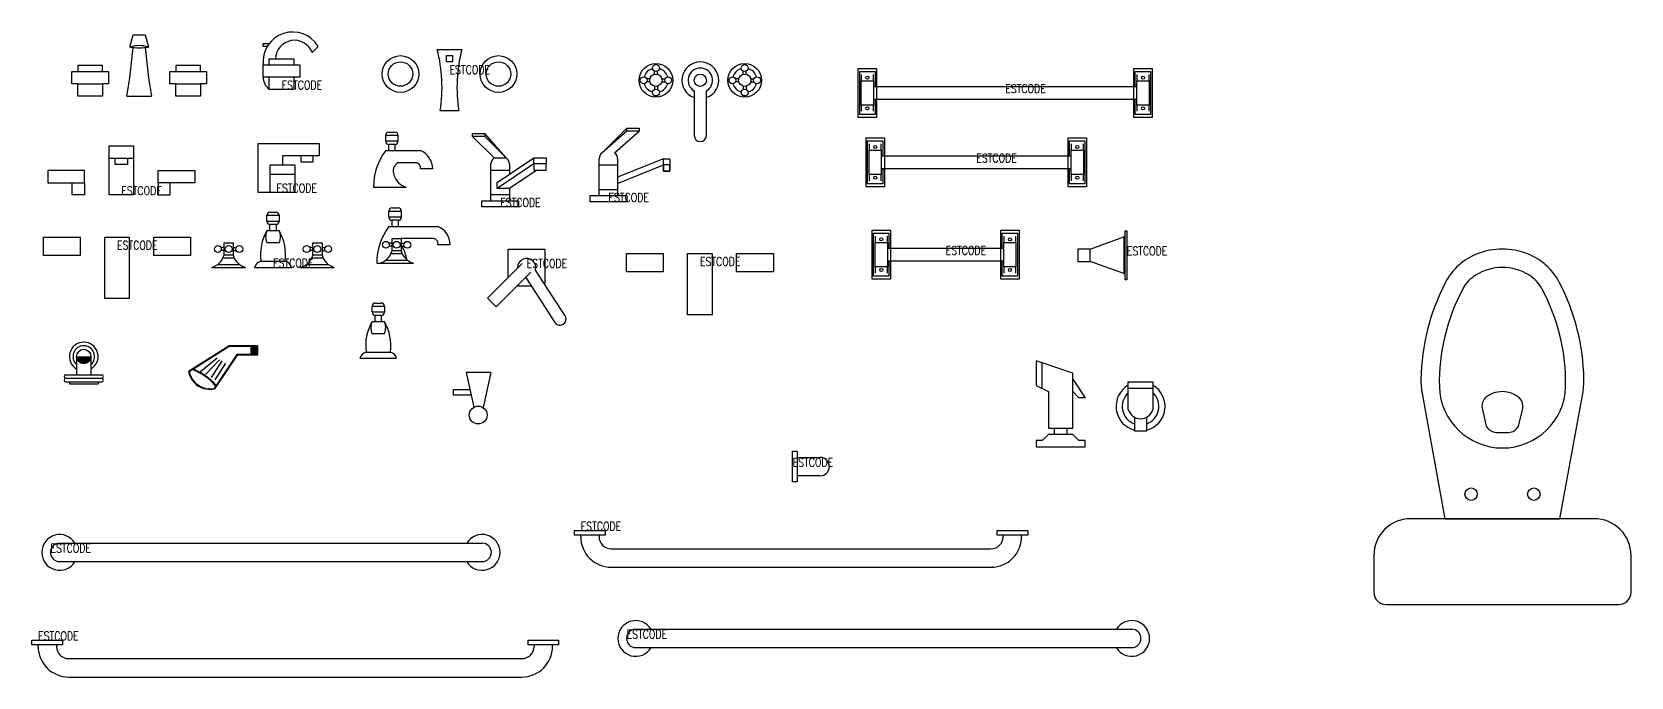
# Model space of a CAD drawing. Header units: metres. Extents: x 3586 to 7307, y 3108 to 6437.
# Drawn here: x 4054.8183 to 4055.1796, y 3259.6407 to 3259.7863 of the extents above; entities that cross this region are included whole.
import ezdxf

# ---------------------------------------------------------------- set-up
doc = ezdxf.new("R2010")
doc.units = ezdxf.units.M
doc.layers.add('FURNITURE', color=40, linetype='Continuous')
doc.styles.add('ATTR', font='romans.shx', dxfattribs={"width": 0.8, "height": 0.7})

msp = doc.modelspace()

# ---------------------------------------------------------------- hatches: boundary and pattern name
at = {"layer": 'FURNITURE'}
msp.add_hatch(color=256, dxfattribs=at).paths.add_polyline_path([(4054.831633418281, 3259.713027311394, 0.01141933966792803), (4054.831631727333, 3259.713101340507), (4054.828392448951, 3259.713101340507, 0.01141933966792803), (4054.828390758003, 3259.713027311394, 1)])

# ---------------------------------------------------------------- linework, layer by layer
for p, q in [((4054.840455792606, 3259.782878128696), (4054.841147560132, 3259.7856451988)), ((4054.841147560132, 3259.7856451988), (4054.843914630235, 3259.7856451988)), ((4054.843914630235, 3259.7856451988), (4054.844606397761, 3259.782878128696)), ((4054.870547540713, 3259.783725341402), (4054.871952935619, 3259.783725341402)), ((4054.870547540713, 3259.783033573876), (4054.870547540713, 3259.783725341402)), ((4054.871482256995, 3259.783033573876), (4054.870547540713, 3259.783033573876)), ((4054.871931075765, 3259.780266503773), (4054.877465215973, 3259.780266503773)), ((4054.871931075765, 3259.778882968721), (4054.871931075765, 3259.780266503773)), ((4054.877465215973, 3259.780266503773), (4054.877465215973, 3259.778882968721)), ((4054.88299935618, 3259.783033573876), (4054.881615821128, 3259.781650038824)), ((4054.909876552762, 3259.782345615375), (4054.91541069297, 3259.782345615375)), ((4054.827312209613, 3259.777343988489), (4054.835613419924, 3259.777343988489)), ((4054.827312209613, 3259.774576918385), (4054.827312209613, 3259.777343988489)), ((4054.828695744665, 3259.778727523541), (4054.828695744665, 3259.777343988489)), ((4054.834229884872, 3259.778727523541), (4054.828695744665, 3259.778727523541)), ((4054.834229884872, 3259.777343988489), (4054.834229884872, 3259.778727523541)), ((4054.835613419924, 3259.777343988489), (4054.835613419924, 3259.774576918385)), ((4054.849448770443, 3259.777343988489), (4054.857749980754, 3259.777343988489)), ((4054.849448770443, 3259.774576918385), (4054.849448770443, 3259.777343988489)), ((4054.850832305494, 3259.778727523541), (4054.850832305494, 3259.777343988489)), ((4054.856366445702, 3259.778727523541), (4054.850832305494, 3259.778727523541)), ((4054.856366445702, 3259.777343988489), (4054.856366445702, 3259.778727523541)), ((4054.857749980754, 3259.777343988489), (4054.857749980754, 3259.774576918385)), ((4054.958936885053, 3259.776714537299), (4054.958936885053, 3259.777464690004)), ((4054.959628652579, 3259.776723115217), (4054.959628652579, 3259.777464690004)), ((4054.978998143305, 3259.776714537299), (4054.978998143305, 3259.777464690004)), ((4054.979689910831, 3259.776723115217), (4054.979689910831, 3259.777464690004)), ((4055.005332764368, 3259.767693985604), (4055.005332764368, 3259.777378730967)), ((4055.005332764368, 3259.777378730967), (4055.008791601998, 3259.777378730967)), ((4055.005678648131, 3259.776686963442), (4055.005678648131, 3259.77530342839)), ((4055.008445718235, 3259.77530342839), (4055.008445718235, 3259.776686963442)), ((4055.008791601998, 3259.777378730967), (4055.008791601998, 3259.773919893338)), ((4055.067591841701, 3259.777378730967), (4055.071050679331, 3259.777378730967)), ((4055.067591841701, 3259.773919893338), (4055.067591841701, 3259.777378730967)), ((4055.067937725465, 3259.776686963442), (4055.067937725465, 3259.77530342839)), ((4055.070704795568, 3259.77530342839), (4055.070704795568, 3259.776686963442)), ((4055.071050679331, 3259.777378730967), (4055.071050679331, 3259.767693985604)), ((4054.828695744665, 3259.774576918385), (4054.827312209613, 3259.774576918385)), ((4054.835613419924, 3259.774576918385), (4054.834229884872, 3259.774576918385)), ((4054.850832305494, 3259.774576918385), (4054.849448770443, 3259.774576918385)), ((4054.857749980754, 3259.774576918385), (4054.856366445702, 3259.774576918385)), ((4054.871931075765, 3259.773348828513), (4054.871931075765, 3259.776115898617)), ((4054.877465215973, 3259.773348828513), (4054.871931075765, 3259.773348828513)), ((4054.877465215973, 3259.776115898617), (4054.877465215973, 3259.773348828513)), ((4054.957949041026, 3259.775735271189), (4054.957207466238, 3259.775735271189)), ((4054.957957618944, 3259.775043503664), (4054.957207466238, 3259.775043503664)), ((4054.958936885053, 3259.774055659636), (4054.958936885053, 3259.773314084849)), ((4054.959628652579, 3259.774064237554), (4054.959628652579, 3259.773314084849)), ((4054.960607918689, 3259.775735271189), (4054.961358071394, 3259.775735271189)), ((4054.960616496606, 3259.775043503664), (4054.961358071394, 3259.775043503664)), ((4054.96792986289, 3259.772998915564), (4054.96792986289, 3259.76293757196)), ((4054.970696932994, 3259.76293757196), (4054.970696932994, 3259.77300112922)), ((4054.978010299278, 3259.775735271189), (4054.97726872449, 3259.775735271189)), ((4054.978018877196, 3259.775043503664), (4054.97726872449, 3259.775043503664)), ((4054.978998143305, 3259.774055659636), (4054.978998143305, 3259.773314084849)), ((4054.979689910831, 3259.774064237554), (4054.979689910831, 3259.773314084849)), ((4054.980669176941, 3259.775735271189), (4054.981419329646, 3259.775735271189)), ((4054.980677754858, 3259.775043503664), (4054.981419329646, 3259.775043503664)), ((4055.067937725465, 3259.773919893338), (4055.008445718235, 3259.773919893338)), ((4054.83976402508, 3259.771809848281), (4054.845298165287, 3259.771809848281)), ((4055.005678648131, 3259.769769288182), (4055.005678648131, 3259.76838575313)), ((4055.008445718235, 3259.771152823234), (4055.067937725465, 3259.771152823234)), ((4055.008445718235, 3259.76838575313), (4055.008445718235, 3259.769769288182)), ((4055.008791601998, 3259.771152823234), (4055.008791601998, 3259.767693985604)), ((4055.067591841701, 3259.767693985604), (4055.067591841701, 3259.771152823234)), ((4055.067937725465, 3259.769769288182), (4055.067937725465, 3259.76838575313)), ((4055.070704795568, 3259.76838575313), (4055.070704795568, 3259.769769288182)), ((4054.914718925444, 3259.768510264856), (4054.910568320288, 3259.768510264856)), ((4055.008791601998, 3259.767693985604), (4055.005332764368, 3259.767693985604)), ((4055.071050679331, 3259.767693985604), (4055.067591841701, 3259.767693985604)), ((4054.898233885505, 3259.762997080915), (4054.901000955609, 3259.762997080915)), ((4054.917866433388, 3259.763413790859), (4054.920633503491, 3259.763413790859)), ((4054.917866433388, 3259.762722023333), (4054.917866433388, 3259.763413790859)), ((4054.920633503491, 3259.762722023333), (4054.917866433388, 3259.762722023333)), ((4054.917866433388, 3259.762722023333), (4054.922708806069, 3259.757879650651)), ((4054.920633503491, 3259.763413790859), (4054.920633503491, 3259.762722023333)), ((4054.925475876173, 3259.757879650651), (4054.920633503491, 3259.763413790859)), ((4054.920633503491, 3259.762722023333), (4054.925475876173, 3259.757879650651)), ((4054.947171153162, 3259.759033861238), (4054.952705293369, 3259.764568001445)), ((4054.952705293369, 3259.763876233919), (4054.947171153162, 3259.759033861238)), ((4054.949938223266, 3259.759033861238), (4054.955472363473, 3259.763876233919)), ((4054.869391696266, 3259.750072213637), (4054.869391696266, 3259.761140494052)), ((4054.869391696266, 3259.761140494052), (4054.883227046785, 3259.761140494052)), ((4054.883227046785, 3259.761140494052), (4054.883227046785, 3259.758373423948)), ((4054.901000955609, 3259.761613545863), (4054.898233885505, 3259.761613545863)), ((4054.898233885505, 3259.759538243285), (4054.906092752438, 3259.759538243285)), ((4054.898925653031, 3259.759538243285), (4054.898925653031, 3259.760921778337)), ((4054.900309188083, 3259.760921778337), (4054.900309188083, 3259.759538243285)), ((4055.007093369163, 3259.752020515481), (4055.007093369163, 3259.761705260845)), ((4055.007093369163, 3259.761705260845), (4055.010552206792, 3259.761705260845)), ((4055.007439252926, 3259.761013493319), (4055.007439252926, 3259.759629958267)), ((4055.010206323029, 3259.759629958267), (4055.010206323029, 3259.761013493319)), ((4055.010552206792, 3259.761705260845), (4055.010552206792, 3259.758246423215)), ((4055.052750025874, 3259.761705260845), (4055.056208863504, 3259.761705260845)), ((4055.052750025874, 3259.758246423215), (4055.052750025874, 3259.761705260845)), ((4055.053095909637, 3259.761013493319), (4055.053095909637, 3259.759629958267)), ((4055.055862979741, 3259.759629958267), (4055.055862979741, 3259.761013493319)), ((4055.056208863504, 3259.761705260845), (4055.056208863504, 3259.752020515481)), ((4054.830184827269, 3259.755029206824), (4054.821883616958, 3259.755029206824)), ((4054.821883616958, 3259.755029206824), (4054.821883616958, 3259.75226213672)), ((4054.830184827269, 3259.75226213672), (4054.830184827269, 3259.755029206824)), ((4054.835718967477, 3259.757796276927), (4054.841253107684, 3259.757796276927)), ((4054.837102502529, 3259.756412741875), (4054.837102502529, 3259.757796276927)), ((4054.839869572632, 3259.756412741875), (4054.837102502529, 3259.756412741875)), ((4054.839869572632, 3259.757796276927), (4054.839869572632, 3259.756412741875)), ((4054.846787247891, 3259.75226213672), (4054.846787247891, 3259.755029206824)), ((4054.846787247891, 3259.755029206824), (4054.855088458203, 3259.755029206824)), ((4054.855088458203, 3259.755029206824), (4054.855088458203, 3259.75226213672)), ((4054.874925836474, 3259.758373423948), (4054.874925836474, 3259.75629812137)), ((4054.883227046785, 3259.758373423948), (4054.874925836474, 3259.758373423948)), ((4054.879076441629, 3259.758373423948), (4054.879076441629, 3259.756989888896)), ((4054.879076441629, 3259.756989888896), (4054.881843511733, 3259.756989888896)), ((4054.881843511733, 3259.756989888896), (4054.881843511733, 3259.758373423948)), ((4054.905227110126, 3259.756771173182), (4054.901000955609, 3259.756771173182)), ((4054.908860332827, 3259.75538763813), (4054.906093262723, 3259.75538763813)), ((4054.922017038543, 3259.748194905288), (4054.922017038543, 3259.756496115599)), ((4054.922017038543, 3259.755112580547), (4054.926167643699, 3259.755112580547)), ((4054.922708806069, 3259.757879650651), (4054.925475876173, 3259.757879650651)), ((4054.923400573595, 3259.752345510444), (4054.931701783906, 3259.757879650651)), ((4054.931701783906, 3259.756496115599), (4054.923400573595, 3259.750961975392)), ((4054.926167643699, 3259.756496115599), (4054.926167643699, 3259.754173990368)), ((4054.932386080343, 3259.755107323114), (4054.926167643699, 3259.750961975392)), ((4054.931701783906, 3259.756496115599), (4054.931701783906, 3259.757879650651)), ((4054.931701783906, 3259.757879650651), (4054.93446885401, 3259.757879650651)), ((4054.931701783906, 3259.756496115599), (4054.931701783906, 3259.755112580547)), ((4054.93446885401, 3259.756496115599), (4054.931701783906, 3259.756496115599)), ((4054.931701783906, 3259.755112580547), (4054.93446885401, 3259.755112580547)), ((4054.93446885401, 3259.757879650651), (4054.93446885401, 3259.756496115599)), ((4054.93446885401, 3259.755112580547), (4054.93446885401, 3259.756496115599)), ((4054.946479385636, 3259.749349115875), (4054.946479385636, 3259.757650326186)), ((4054.946479385636, 3259.756266791134), (4054.950629990792, 3259.756266791134)), ((4054.950631927741, 3259.757727804149), (4054.950629990792, 3259.749349115875)), ((4054.96100650368, 3259.757650326186), (4054.950629990792, 3259.75349972103)), ((4054.950629990792, 3259.752116185979), (4054.96100650368, 3259.756266791134)), ((4055.053095909637, 3259.758246423215), (4055.010206323029, 3259.758246423215)), ((4055.010206323029, 3259.755479353111), (4055.053095909637, 3259.755479353111)), ((4055.010552206792, 3259.755479353111), (4055.010552206792, 3259.752020515481)), ((4055.052750025874, 3259.752020515481), (4055.052750025874, 3259.755479353111)), ((4054.821883616958, 3259.75226213672), (4054.827417757166, 3259.75226213672)), ((4054.855088458203, 3259.75226213672), (4054.849554317995, 3259.75226213672)), ((4054.87215876637, 3259.754222818793), (4054.877692906578, 3259.754222818793)), ((4054.895466815401, 3259.751237032974), (4054.896158582927, 3259.751237032974)), ((4054.896158582927, 3259.751237032974), (4054.902870332096, 3259.751237032974)), ((4054.923400573595, 3259.750961975392), (4054.923400573595, 3259.752345510444)), ((4055.010552206792, 3259.752020515481), (4055.007093369163, 3259.752020515481)), ((4055.007439252926, 3259.754095818059), (4055.007439252926, 3259.752712283007)), ((4055.010206323029, 3259.752712283007), (4055.010206323029, 3259.754095818059)), ((4055.056208863504, 3259.752020515481), (4055.052750025874, 3259.752020515481)), ((4055.053095909637, 3259.754095818059), (4055.053095909637, 3259.752712283007)), ((4055.055862979741, 3259.752712283007), (4055.055862979741, 3259.754095818059)), ((4054.87215876637, 3259.750072213637), (4054.869391696266, 3259.750072213637)), ((4054.922017038543, 3259.74957844034), (4054.926167643699, 3259.74957844034)), ((4054.926167643699, 3259.750961975392), (4054.923400573595, 3259.750961975392)), ((4054.926167643699, 3259.750948416748), (4054.926167643699, 3259.748194905288)), ((4054.946479385636, 3259.750732650927), (4054.950629990792, 3259.750732650927)), ((4054.871388381401, 3259.744903840888), (4054.874155451505, 3259.744903840888)), ((4054.898967811791, 3259.745865672113), (4054.901734881895, 3259.745865672113)), ((4054.901734881895, 3259.744482137061), (4054.898967811791, 3259.744482137061)), ((4054.874155451505, 3259.743520305836), (4054.871388381401, 3259.743520305836)), ((4054.871388381401, 3259.741445003258), (4054.874155451505, 3259.741445003258)), ((4054.872080148927, 3259.741445003258), (4054.872080148927, 3259.74282853831)), ((4054.873463683979, 3259.74282853831), (4054.873463683979, 3259.741445003258)), ((4054.898967811791, 3259.742406834483), (4054.910036092206, 3259.742406834483)), ((4054.899659579317, 3259.742406834483), (4054.899659579317, 3259.743790369535)), ((4054.901043114369, 3259.743790369535), (4054.901043114369, 3259.742406834483)), ((4055.008464765904, 3259.731176348068), (4055.008464765904, 3259.740861093431)), ((4055.008464765904, 3259.740861093431), (4055.011923603533, 3259.740861093431)), ((4055.011923603533, 3259.740861093431), (4055.011923603533, 3259.737402255801)), ((4055.037519001993, 3259.740861093431), (4055.040977839622, 3259.740861093431)), ((4055.037519001993, 3259.737402255801), (4055.037519001993, 3259.740861093431)), ((4055.040977839622, 3259.740861093431), (4055.040977839622, 3259.731176348068)), ((4055.065313738781, 3259.741424449081), (4055.065659622544, 3259.741424449081)), ((4055.065313738781, 3259.740040914029), (4055.065313738781, 3259.741424449081)), ((4055.065659622544, 3259.741424449081), (4055.065659622544, 3259.730356168665)), ((4054.861703636038, 3259.737640281866), (4054.861011868512, 3259.737640281866)), ((4054.861703636038, 3259.73694851434), (4054.861011868512, 3259.73694851434)), ((4054.863778938616, 3259.737640281866), (4054.864470706142, 3259.737640281866)), ((4054.863778938616, 3259.73694851434), (4054.864470706142, 3259.73694851434)), ((4054.874155451505, 3259.738677933155), (4054.871388381401, 3259.738677933155)), ((4054.88176489429, 3259.737640281866), (4054.881073126764, 3259.737640281866)), ((4054.88176489429, 3259.73694851434), (4054.881073126764, 3259.73694851434)), ((4054.883840196867, 3259.737640281866), (4054.884531964393, 3259.737640281866)), ((4054.883840196867, 3259.73694851434), (4054.884531964393, 3259.73694851434)), ((4054.899659579317, 3259.738602113091), (4054.898967811791, 3259.738602113091)), ((4054.899659579317, 3259.737910345565), (4054.898967811791, 3259.737910345565)), ((4054.908652557154, 3259.73963976438), (4054.901734881895, 3259.73963976438)), ((4054.901734881895, 3259.738602113091), (4054.902426649421, 3259.738602113091)), ((4054.901734881895, 3259.737910345565), (4054.902426649421, 3259.737910345565)), ((4054.91280316231, 3259.738256229328), (4054.910036092206, 3259.738256229328)), ((4055.008810649667, 3259.740169325905), (4055.008810649667, 3259.738785790853)), ((4055.011577719771, 3259.738785790853), (4055.011577719771, 3259.740169325905)), ((4055.037864885756, 3259.737402255801), (4055.011577719771, 3259.737402255801)), ((4055.037864885756, 3259.740169325905), (4055.037864885756, 3259.738785790853)), ((4055.04063195586, 3259.738785790853), (4055.04063195586, 3259.740169325905)), ((4055.054591342129, 3259.737273843925), (4055.054591342129, 3259.734506773821)), ((4055.057358412233, 3259.737273843925), (4055.054591342129, 3259.737273843925)), ((4055.057358412233, 3259.737273843925), (4055.064967855018, 3259.740040914029)), ((4055.057358412233, 3259.734506773821), (4055.057358412233, 3259.737273843925)), ((4055.065313738781, 3259.740040914029), (4055.064967855018, 3259.740040914029)), ((4055.064967855018, 3259.740040914029), (4055.064967855018, 3259.731739703717)), ((4055.065313738781, 3259.731739703717), (4055.065313738781, 3259.740040914029)), ((4054.858936565934, 3259.733143792947), (4054.866546008719, 3259.733143792947)), ((4054.860296027476, 3259.733835560473), (4054.865187930712, 3259.733835560473)), ((4054.864071694632, 3259.735219095525), (4054.861432739875, 3259.735219095525)), ((4054.868621311297, 3259.733143792947), (4054.876922521608, 3259.733143792947)), ((4054.870004846349, 3259.734527327999), (4054.875538986556, 3259.734527327999)), ((4054.878997824186, 3259.733143792947), (4054.886607266971, 3259.733143792947)), ((4054.880357285728, 3259.733835560473), (4054.885249188964, 3259.733835560473)), ((4054.884132952885, 3259.735219095525), (4054.881493998127, 3259.735219095525)), ((4054.896200741688, 3259.734105624172), (4054.896892509214, 3259.734105624172)), ((4054.896892509214, 3259.734105624172), (4054.904501951999, 3259.734105624172)), ((4054.898251970756, 3259.734797391698), (4054.903143873992, 3259.734797391698)), ((4054.902027361205, 3259.73618092675), (4054.899388683154, 3259.73618092675)), ((4054.929089554016, 3259.734053781104), (4054.921263172935, 3259.726227123315)), ((4055.008810649667, 3259.733251650646), (4055.008810649667, 3259.731868115594)), ((4055.011577719771, 3259.734635185698), (4055.037864885756, 3259.734635185698)), ((4055.011577719771, 3259.731868115594), (4055.011577719771, 3259.733251650646)), ((4055.011923603533, 3259.734635185698), (4055.011923603533, 3259.731176348068)), ((4055.037519001993, 3259.731176348068), (4055.037519001993, 3259.734635185698)), ((4055.037864885756, 3259.733251650646), (4055.037864885756, 3259.731868115594)), ((4055.04063195586, 3259.731868115594), (4055.04063195586, 3259.733251650646)), ((4055.054591342129, 3259.734506773821), (4055.057358412233, 3259.734506773821)), ((4055.064967855018, 3259.731739703717), (4055.057358412233, 3259.734506773821)), ((4054.923219768205, 3259.724270528045), (4054.931046149286, 3259.732096909127)), ((4054.929865163766, 3259.730847023561), (4054.93644276611, 3259.720718440153)), ((4054.938763507806, 3259.722225663239), (4054.932066368034, 3259.732538533515)), ((4055.011923603533, 3259.731176348068), (4055.008464765904, 3259.731176348068)), ((4055.040977839622, 3259.731176348068), (4055.037519001993, 3259.731176348068)), ((4055.064967855018, 3259.731739703717), (4055.065313738781, 3259.731739703717)), ((4055.065313738781, 3259.730356168665), (4055.065313738781, 3259.731739703717)), ((4055.065659622544, 3259.730356168665), (4055.065313738781, 3259.730356168665)), ((4054.921263172935, 3259.726227123315), (4054.923219768205, 3259.724270528045)), ((4054.89516710631, 3259.724388563144), (4054.897934176414, 3259.724388563144)), ((4054.897934176414, 3259.723005028092), (4054.89516710631, 3259.723005028092)), ((4054.895858873836, 3259.720929725514), (4054.895858873836, 3259.722313260566)), ((4054.897242408888, 3259.722313260566), (4054.897242408888, 3259.720929725514)), ((4054.89516710631, 3259.720929725514), (4054.897934176414, 3259.720929725514)), ((4054.897934176414, 3259.718162655411), (4054.89516710631, 3259.718162655411)), ((4054.892400036206, 3259.712628515204), (4054.900701246518, 3259.712628515204)), ((4054.893783571258, 3259.714012050255), (4054.899317711466, 3259.714012050255)), ((4055.053477379578, 3259.709264121877), (4055.045176169267, 3259.712031191981)), ((4055.045176169267, 3259.712031191981), (4055.045176169267, 3259.706497051774)), ((4055.046559704319, 3259.705827144101), (4055.046559704319, 3259.711575732242)), ((4055.053477379578, 3259.696812306411), (4055.053477379578, 3259.709264121877)), ((4055.053477379578, 3259.707880586825), (4055.056244449682, 3259.70372998167)), ((4055.045176169267, 3259.706497051774), (4055.047943239371, 3259.705113516722)), ((4055.047943239371, 3259.705113516722), (4055.047943239371, 3259.696812306411)), ((4055.05486091463, 3259.70372998167), (4055.053477379578, 3259.705113516722)), ((4055.066013204947, 3259.707281901769), (4055.071547345155, 3259.707281901769)), ((4055.066013204947, 3259.701055994035), (4055.066013204947, 3259.707281901769)), ((4055.066013204947, 3259.705898366717), (4055.071547345155, 3259.705898366717)), ((4055.071547345155, 3259.707281901769), (4055.071547345155, 3259.701055994035)), ((4055.056244449682, 3259.70372998167), (4055.05486091463, 3259.70372998167)), ((4055.067396739999, 3259.699332109361), (4055.067396739999, 3259.696213621353)), ((4055.070163810103, 3259.696213621353), (4055.070163810103, 3259.699358119819)), ((4055.047943239371, 3259.696812306411), (4055.053477379578, 3259.696812306411)), ((4055.049326774423, 3259.695428771359), (4055.049326774423, 3259.696812306411)), ((4055.052093844527, 3259.696812306411), (4055.052093844527, 3259.695428771359)), ((4055.067396739999, 3259.696213621353), (4055.070163810103, 3259.696213621353)), ((4054.990159628543, 3259.6916214459), (4054.991197279832, 3259.6916214459)), ((4054.990159628543, 3259.684703770641), (4054.990159628543, 3259.6916214459)), ((4054.991197279832, 3259.6916214459), (4054.991197279832, 3259.684703770641)), ((4054.991197279832, 3259.690237910848), (4054.996385536277, 3259.690237910848)), ((4054.991197279832, 3259.684703770641), (4054.990159628543, 3259.684703770641)), ((4054.996385536277, 3259.686087305693), (4054.991197279832, 3259.686087305693)), ((4054.940896424062, 3259.672694668664), (4054.940896424062, 3259.673732319953)), ((4054.940896424062, 3259.673732319953), (4054.947814099321, 3259.673732319953)), ((4054.947814099321, 3259.672694668664), (4054.940896424062, 3259.672694668664)), ((4054.942279959113, 3259.672348784901), (4054.942279959113, 3259.672694668664)), ((4054.946430564269, 3259.672694668664), (4054.946430564269, 3259.672348784901)), ((4054.947814099321, 3259.673732319953), (4054.947814099321, 3259.672694668664)), ((4055.036360342639, 3259.672694668664), (4055.036360342639, 3259.673732319953)), ((4055.036360342639, 3259.673732319953), (4055.043278017899, 3259.673732319953)), ((4055.043278017899, 3259.672694668664), (4055.036360342639, 3259.672694668664)), ((4055.037743877691, 3259.672694668664), (4055.037743877691, 3259.672348784901)), ((4055.041894482847, 3259.672348784901), (4055.041894482847, 3259.672694668664)), ((4055.043278017899, 3259.673732319953), (4055.043278017899, 3259.672694668664)), ((4054.824561721559, 3259.670861048017), (4054.920025640137, 3259.670861048017)), ((4054.949197634373, 3259.669581714797), (4055.034976807588, 3259.669581714797)), ((4054.824561721559, 3259.666710442861), (4054.920025640137, 3259.666710442861)), ((4054.949197634373, 3259.665431109642), (4055.034976807588, 3259.665431109642)), ((4054.954722283008, 3259.651436917797), (4055.066788622208, 3259.651436917797)), ((4054.818314284392, 3259.647922215983), (4054.818314284392, 3259.648959867272)), ((4054.818314284392, 3259.648959867272), (4054.825231959652, 3259.648959867272)), ((4054.825231959652, 3259.647922215983), (4054.818314284392, 3259.647922215983)), ((4054.819697819444, 3259.64757633222), (4054.819697819444, 3259.647922215983)), ((4054.8238484246, 3259.647922215983), (4054.8238484246, 3259.64757633222)), ((4054.825231959652, 3259.648959867272), (4054.825231959652, 3259.647922215983)), ((4054.930380623593, 3259.647922215983), (4054.930380623593, 3259.648959867272)), ((4054.930380623593, 3259.648959867272), (4054.937298298852, 3259.648959867272)), ((4054.937298298852, 3259.647922215983), (4054.930380623593, 3259.647922215983)), ((4054.931764158644, 3259.647922215983), (4054.931764158644, 3259.64757633222)), ((4054.9359147638, 3259.64757633222), (4054.9359147638, 3259.647922215983)), ((4054.937298298852, 3259.648959867272), (4054.937298298852, 3259.647922215983)), ((4054.954722283008, 3259.647286312641), (4055.066788622208, 3259.647286312641)), ((4054.826615494704, 3259.644809262116), (4054.928997088541, 3259.644809262116)), ((4054.826615494704, 3259.640658656961), (4054.928997088541, 3259.640658656961))]:
    msp.add_line(p, q)
for points in [[(4054.91195185534, 3259.779578545271), (4054.91195185534, 3259.780962080323), (4054.913335390392, 3259.780962080323), (4054.913335390392, 3259.779578545271)], [(4054.870547540713, 3259.776115898617), (4054.870547540713, 3259.778882968721), (4054.878848751025, 3259.778882968721), (4054.878848751025, 3259.776115898617)], [(4055.004986880605, 3259.767002218078), (4055.004986880605, 3259.778070498493), (4055.009137485761, 3259.778070498493), (4055.009137485761, 3259.767002218078)], [(4055.067245957939, 3259.767002218078), (4055.067245957939, 3259.778070498493), (4055.071396563094, 3259.778070498493), (4055.071396563094, 3259.767002218078)], [(4054.828695744665, 3259.771809848281), (4054.828695744665, 3259.774576918385), (4054.834229884872, 3259.774576918385), (4054.834229884872, 3259.771809848281)], [(4054.850832305494, 3259.771809848281), (4054.850832305494, 3259.774576918385), (4054.856366445702, 3259.774576918385), (4054.856366445702, 3259.771809848281)], [(4055.005678648131, 3259.769769288182), (4055.005678648131, 3259.77530342839), (4055.008445718235, 3259.77530342839), (4055.008445718235, 3259.769769288182)], [(4055.067937725465, 3259.769769288182), (4055.067937725465, 3259.77530342839), (4055.070704795568, 3259.77530342839), (4055.070704795568, 3259.769769288182)], [(4054.952705293369, 3259.763876233919), (4054.952705293369, 3259.764568001445), (4054.955472363473, 3259.764568001445), (4054.955472363473, 3259.763876233919)], [(4055.0067474854, 3259.751328747956), (4055.0067474854, 3259.762397028371), (4055.010898090555, 3259.762397028371), (4055.010898090555, 3259.751328747956)], [(4055.052404142111, 3259.751328747956), (4055.052404142111, 3259.762397028371), (4055.056554747267, 3259.762397028371), (4055.056554747267, 3259.751328747956)], [(4054.835718967477, 3259.749495066616), (4054.835718967477, 3259.760563347031), (4054.841253107684, 3259.760563347031), (4054.841253107684, 3259.749495066616)], [(4055.007439252926, 3259.754095818059), (4055.007439252926, 3259.759629958267), (4055.010206323029, 3259.759629958267), (4055.010206323029, 3259.754095818059)], [(4055.053095909637, 3259.754095818059), (4055.053095909637, 3259.759629958267), (4055.055862979741, 3259.759629958267), (4055.055862979741, 3259.754095818059)], [(4054.87215876637, 3259.750072213637), (4054.87215876637, 3259.75629812137), (4054.877692906578, 3259.75629812137), (4054.877692906578, 3259.750072213637)], [(4054.96100650368, 3259.756266791134), (4054.96100650368, 3259.757650326186), (4054.962390038732, 3259.757650326186), (4054.962390038732, 3259.756266791134)], [(4054.96100650368, 3259.754883256082), (4054.96100650368, 3259.756266791134), (4054.96100650368, 3259.756266791134), (4054.96100650368, 3259.754883256082)], [(4054.96100650368, 3259.754883256082), (4054.96100650368, 3259.754883256082), (4054.962390038732, 3259.754883256082), (4054.962390038732, 3259.754883256082)], [(4054.962390038732, 3259.754883256082), (4054.962390038732, 3259.756266791134), (4054.962390038732, 3259.756266791134), (4054.962390038732, 3259.754883256082)], [(4054.827417757166, 3259.749495066616), (4054.827417757166, 3259.75226213672), (4054.830184827269, 3259.75226213672), (4054.830184827269, 3259.749495066616)], [(4054.849554317995, 3259.749495066616), (4054.849554317995, 3259.75226213672), (4054.846787247891, 3259.75226213672), (4054.846787247891, 3259.749495066616)], [(4054.919941735965, 3259.746811370236), (4054.919941735965, 3259.748194905288), (4054.928242946277, 3259.748194905288), (4054.928242946277, 3259.746811370236)], [(4054.944404083058, 3259.747965580823), (4054.944404083058, 3259.749349115875), (4054.952705293369, 3259.749349115875), (4054.952705293369, 3259.747965580823)], [(4055.008118882141, 3259.730484580542), (4055.008118882141, 3259.741552860957), (4055.012269487297, 3259.741552860957), (4055.012269487297, 3259.730484580542)], [(4055.03717311823, 3259.730484580542), (4055.03717311823, 3259.741552860957), (4055.041323723386, 3259.741552860957), (4055.041323723386, 3259.730484580542)], [(4054.820920578067, 3259.735799993885), (4054.820920578067, 3259.739950599041), (4054.829221788379, 3259.739950599041), (4054.829221788379, 3259.735799993885)], [(4054.834755928586, 3259.726115248522), (4054.834755928586, 3259.739950599041), (4054.840290068793, 3259.739950599041), (4054.840290068793, 3259.726115248522)], [(4054.845824209001, 3259.735799993885), (4054.845824209001, 3259.739950599041), (4054.854125419312, 3259.739950599041), (4054.854125419312, 3259.735799993885)], [(4054.861703636038, 3259.735910863051), (4054.861703636038, 3259.738677933155), (4054.863778938616, 3259.738677933155), (4054.863778938616, 3259.735910863051)], [(4054.88176489429, 3259.735910863051), (4054.88176489429, 3259.738677933155), (4054.883840196867, 3259.738677933155), (4054.883840196867, 3259.735910863051)], [(4054.899659579317, 3259.736872694276), (4054.899659579317, 3259.73963976438), (4054.901734881895, 3259.73963976438), (4054.901734881895, 3259.736872694276)], [(4055.008810649667, 3259.733251650646), (4055.008810649667, 3259.738785790853), (4055.011577719771, 3259.738785790853), (4055.011577719771, 3259.733251650646)], [(4055.037864885756, 3259.733251650646), (4055.037864885756, 3259.738785790853), (4055.04063195586, 3259.738785790853), (4055.04063195586, 3259.733251650646)], [(4054.95261484, 3259.732116743413), (4054.95261484, 3259.736267348569), (4054.960916050311, 3259.736267348569), (4054.960916050311, 3259.732116743413)], [(4054.966450190518, 3259.72243199805), (4054.966450190518, 3259.736267348569), (4054.971984330726, 3259.736267348569), (4054.971984330726, 3259.72243199805)], [(4054.977518470933, 3259.732116743413), (4054.977518470933, 3259.736267348569), (4054.985819681244, 3259.736267348569), (4054.985819681244, 3259.732116743413)], [(4055.045176169267, 3259.692661701255), (4055.056244449682, 3259.692661701255), (4055.056244449682, 3259.694045236307), (4055.05486091463, 3259.694045236307), (4055.053477379578, 3259.695428771359), (4055.047943239371, 3259.695428771359), (4055.046559704319, 3259.694045236307), (4055.045176169267, 3259.694045236307)]]:
    msp.add_lwpolyline(points, close=True)
for points in [[(4054.898233885505, 3259.761613545863), (4054.898233885505, 3259.762997080915)], [(4054.898925653031, 3259.763688848441), (4054.900309188083, 3259.763688848441)], [(4054.901000955609, 3259.762997080915), (4054.901000955609, 3259.761613545863)], [(4054.900309188083, 3259.760921778337), (4054.898925653031, 3259.760921778337)], [(4054.871388381401, 3259.743520305836), (4054.871388381401, 3259.744903840888)], [(4054.872080148927, 3259.745595608414), (4054.873463683979, 3259.745595608414)], [(4054.874155451505, 3259.744903840888), (4054.874155451505, 3259.743520305836)], [(4054.898967811791, 3259.744482137061), (4054.898967811791, 3259.745865672113)], [(4054.899659579317, 3259.746557439639), (4054.901043114369, 3259.746557439639)], [(4054.901734881895, 3259.745865672113), (4054.901734881895, 3259.744482137061)], [(4054.873463683979, 3259.74282853831), (4054.872080148927, 3259.74282853831)], [(4054.901043114369, 3259.743790369535), (4054.899659579317, 3259.743790369535)], [(4054.925917384849, 3259.730850344045), (4054.925917384849, 3259.737225950271), (4054.93421859516, 3259.737225950271), (4054.93421859516, 3259.729215005613)], [(4054.931105641293, 3259.728924739959), (4054.927908015082, 3259.728924739959)], [(4054.89516710631, 3259.723005028092), (4054.89516710631, 3259.724388563144)], [(4054.895858873836, 3259.72508033067), (4054.897242408888, 3259.72508033067)], [(4054.897242408888, 3259.722313260566), (4054.895858873836, 3259.722313260566)], [(4054.897934176414, 3259.724388563144), (4054.897934176414, 3259.723005028092)]]:
    msp.add_lwpolyline(points)
for points in [[(4055.163444850625, 3259.729685635091, 0.1817979282729892), (4055.15621172486, 3259.736207245285, 0.189235349368511), (4055.144853336229, 3259.736207245303, 0.1817979290515732), (4055.137620210424, 3259.729685635094, 0.1157038047349645), (4055.132126714003, 3259.707901654529, 0.04923793277007523), (4055.13239308186, 3259.704650581088), (4055.137536923509, 3259.67640640729), (4055.163528137539, 3259.67640640729), (4055.168671979188, 3259.704650581088, 0.04923793277013425), (4055.168938347045, 3259.707901654529, 0.1157038047194663)], [(4055.159505485477, 3259.728263669499, 0.1299076688107221), (4055.15661711257, 3259.73137038186, 0.2891179676287827), (4055.144458472661, 3259.7313770224, 0.1304974936280133), (4055.141557634906, 3259.728256479522, 0.1279392936789841), (4055.136279149062, 3259.706200344935, 0.9694355591215975), (4055.164814056868, 3259.706200344936, 0.127945412648691)], [(4055.155035076734, 3259.700960703088, 0.2734446899225714), (4055.154368785507, 3259.703696746927, 0.1643553333346463), (4055.150546602965, 3259.705102050953, 0.1779961486487064), (4055.146642359965, 3259.70366984785, 0.2613251173273931), (4055.146013829849, 3259.701036291484), (4055.146884007517, 3259.697283129135, 0.2535526231497571), (4055.149163067913, 3259.695899594083), (4055.151930138017, 3259.695899594083, 0.2800786434256857), (4055.154127903998, 3259.697283129135)], [(4055.171284399795, 3259.67640640729), (4055.129778348239, 3259.67640640729, 0.4142135623731084), (4055.121477137928, 3259.668105196979), (4055.121477137928, 3259.659803986668, 0.4142135623730838), (4055.124244208032, 3259.657036916564), (4055.176818540002, 3259.657036916564, 0.4142135623730838), (4055.179585610106, 3259.659803986668), (4055.179585610106, 3259.668105196979, 0.4142135623731152)]]:
    msp.add_lwpolyline(points, format="xyb", close=True)
for centre, radius in [((4054.901575342451, 3259.776811475167), 0.004150605155569153), ((4054.92371190328, 3259.776811475167), 0.004150605155569153), ((4054.901575342451, 3259.776811475167), 0.002767070103712768), ((4054.92371190328, 3259.776811475167), 0.002767070103712768), ((4054.959282768816, 3259.775389387426), 0.003804721392605057), ((4054.959282768816, 3259.775389387426), 0.001383535051856384), ((4054.959282768816, 3259.77815645753), 0.0007734196140836003), ((4054.969313397942, 3259.775389387426), 0.001383535051856384), ((4054.979344027068, 3259.775389387426), 0.003804721392605057), ((4054.979344027068, 3259.775389387426), 0.001383535051856384), ((4054.979344027068, 3259.77815645753), 0.0007734196140836003), ((4054.956515698712, 3259.775389387426), 0.0007734196140836003), ((4054.959282768816, 3259.772622317323), 0.0007734196140836003), ((4054.96204983892, 3259.775389387426), 0.0007734196140836003), ((4054.976576956964, 3259.775389387426), 0.0007734196140836003), ((4054.979344027068, 3259.772622317323), 0.0007734196140836003), ((4054.982111097172, 3259.775389387426), 0.0007734196140836003), ((4055.007062183183, 3259.775995195916), 0.000345883762964096), ((4055.069321260517, 3259.775995195916), 0.000345883762964096), ((4055.007062183183, 3259.769077520656), 0.000345883762964096), ((4055.069321260517, 3259.769077520656), 0.000345883762964096), ((4055.008822787978, 3259.760321725793), 0.000345883762964096), ((4055.054479444689, 3259.760321725793), 0.000345883762964096), ((4055.008822787978, 3259.753404050533), 0.000345883762964096), ((4055.054479444689, 3259.753404050533), 0.000345883762964096), ((4054.860320100986, 3259.737294398103), 0.0007734196140836003), ((4054.862741287327, 3259.737294398103), 0.0007734196140836003), ((4054.865162473668, 3259.737294398103), 0.0007734196140836003), ((4054.880381359238, 3259.737294398103), 0.0007734196140836003), ((4054.882802545579, 3259.737294398103), 0.0007734196140836003), ((4054.885223731919, 3259.737294398103), 0.0007734196140836003), ((4054.898276044265, 3259.738256229328), 0.0007734196140836003), ((4054.900697230606, 3259.738256229328), 0.0007734196140836003), ((4054.903118416947, 3259.738256229328), 0.0007734196140836003), ((4055.010194184719, 3259.739477558379), 0.000345883762964096), ((4055.039248420808, 3259.739477558379), 0.000345883762964096), ((4055.010194184719, 3259.73255988312), 0.000345883762964096), ((4055.039248420808, 3259.73255988312), 0.000345883762964096), ((4055.143454977258, 3259.681940547497), 0.001406417204252173), ((4055.157638228672, 3259.681940547497), 0.001406417204252173)]:
    msp.add_circle(centre, radius)
for centre, radius, start, end in [((4054.877234719033, 3259.779574736247), 0.006722771142386705, 30.96376000239416, 185.9061000044392), ((4054.877603569478, 3259.780128150267), 0.004291188919258383, 20.77224999767747, 178.1523999980242), ((4054.714579559932, 3259.793078655926), 0.1269784397083887, 350.3576000050046, 355.366600000055), ((4054.842580072324, 3259.79869553153), 0.01594654752973378, 262.4347999978775, 277.3000999980752), ((4054.842537736152, 3259.77670341176), 0.006517443472410803, 71.60302000382246, 108.3969999999916), ((4054.970482907142, 3259.793078655926), 0.1269784397083887, 184.6412000021886, 189.6423999949953), ((4054.875936500991, 3259.773713740186), 0.03502073100011473, 351.455400001426, 14.26942999845846), ((4054.949351021447, 3259.773713740186), 0.03502070332941368, 165.7306000033744, 188.544599998574), ((4054.959282768816, 3259.775389387426), 0.002767070103712768, 105.2407000020135, 164.209299996258), ((4054.959282768816, 3259.775389387426), 0.002767070103712768, 16.44125000169096, 74.07886999782568), ((4054.969313397942, 3259.775389387426), 0.004150605155569153, 289.6514000024542, 250.3602999972764), ((4054.969313397942, 3259.775389387426), 0.002767070103712768, 300.343100001044, 239.7553999957742), ((4054.979344027068, 3259.775389387426), 0.002767070103712768, 106.1200000015902, 164.0883999998336), ((4054.979344027068, 3259.775389387426), 0.002767070103712768, 16.2342200021044, 73.90468999463158), ((4054.873982028126, 3259.776103723508), 0.003434556589480881, 179.797299996497, 233.3327999941907), ((4054.959282768816, 3259.775389387426), 0.002767070103712768, 196.2341999954533, 253.9047000017537), ((4054.959282768816, 3259.775389387426), 0.002767070103712768, 286.1200000015902, 344.0883999998335), ((4054.979344027068, 3259.775389387426), 0.002767070103712768, 196.4413000027459, 254.0788999996631), ((4054.979344027068, 3259.775389387426), 0.002767070103712768, 285.2407000020136, 344.2092999962579), ((4054.898904623298, 3259.76301783394), 0.0006712682404788568, 88.22243000018835, 181.777600004684), ((4054.900329941108, 3259.76301783394), 0.0006712682404788568, 358.222399995316, 91.77756999981166), ((4054.969313397942, 3259.76293757196), 0.001383535051856384, 180, 0), ((4054.90953542993, 3259.751159278304), 0.01406878885372336, 143.4467000039003, 179.683400003718), ((4054.898904623298, 3259.76159251613), 0.0006712682404788568, 178.222399995316, 271.777600004684), ((4054.900329941108, 3259.76159251613), 0.0006712682404788568, 268.222399995316, 1.777564997577069), ((4054.904245136601, 3259.755308223218), 0.004615923965419803, 0.982769504710391, 66.40494209045828), ((4054.948053848525, 3259.757727804149), 0.001576384619199594, 124.0530000011639, 182.8168999961496), ((4054.949055527903, 3259.757727804149), 0.001576384619199594, 357.1831000038504, 55.9469600018706), ((4054.902043798028, 3259.754903702599), 0.002138917176410069, 119.1800865929885, 204.8715735638256), ((4054.904968725433, 3259.755646635891), 0.001153840009133167, 347.0191999985821, 102.9808000014179), ((4054.923591501432, 3259.756573593562), 0.001576384619199594, 124.0530000011639, 182.8168999961496), ((4054.92459318081, 3259.756573593562), 0.001576384619199594, 357.1831000038504, 55.9469600018706), ((4054.903907980426, 3259.755041754367), 0.003943680886143408, 195.2550999992156, 254.7449000007843), ((4054.872059395901, 3259.744924593914), 0.0006712682404788568, 88.22243000018835, 181.777600004684), ((4054.873484437004, 3259.744924593914), 0.0006712682404788568, 358.222399995316, 91.77756999981166), ((4054.899638549584, 3259.745886425138), 0.0006712682404788568, 88.22243000018835, 181.777600004684), ((4054.899638549584, 3259.744461107328), 0.0006712682404788568, 178.222399995316, 271.777600004684), ((4054.901063867395, 3259.745886425138), 0.0006712682404788568, 358.222399995316, 91.77756999981166), ((4054.901063867395, 3259.744461107328), 0.0006712682404788568, 268.222399995316, 1.777564997577069), ((4054.881073126764, 3259.735910863051), 0.01115441654010955, 150.2550999975273, 187.1250000002494), ((4054.87454643851, 3259.740061468207), 0.003447785951646732, 156.3416999947627, 203.6583000052373), ((4054.872059395901, 3259.743499552811), 0.0006712682404788568, 178.222399995316, 271.777600004684), ((4054.873484437004, 3259.743499552811), 0.0006712682404788568, 268.222399995316, 1.777564997577069), ((4054.870997394395, 3259.740061468207), 0.003447785951646732, 336.3416999947627, 23.65834999566133), ((4054.864470706142, 3259.735910863051), 0.01115441654010955, 352.8749999997506, 29.74488000287828), ((4054.910269356216, 3259.734027869502), 0.01406878885372336, 143.4467000039003, 179.683400003718), ((4054.908187966084, 3259.738176814416), 0.004615923965419803, 0.982769504710391, 66.39737000030647), ((4054.895854857925, 3259.737910345565), 0.003943680886143408, 285.2550999992156, 344.7449000007844), ((4054.905539603288, 3259.737910345565), 0.003943680886143408, 195.2550999992156, 254.7449000007843), ((4054.893791453748, 3259.733314242123), 0.009360253819002396, 9.709485003008924, 29.48735000160974), ((4054.908911554916, 3259.738515227089), 0.001153840009133167, 347.0191999985821, 102.9808000014179), ((4054.857898914645, 3259.73694851434), 0.003943680886143408, 285.2550999992156, 344.7449000007844), ((4054.867583660008, 3259.73694851434), 0.003943680886143408, 195.2550999992156, 254.7449000007843), ((4054.870568775236, 3259.73257986406), 0.002027515830507478, 106.1502000044404, 163.8497999955596), ((4054.874975057669, 3259.73257986406), 0.002027515830507478, 16.15020000444048, 73.84978999748306), ((4054.877960172897, 3259.73694851434), 0.003943680886143408, 285.2550999992156, 344.7449000007844), ((4054.88764491826, 3259.73694851434), 0.003943680886143408, 195.2550999992156, 254.7449000007843), ((4054.930067990005, 3259.733075345115), 0.002075302577784576, 344.8198999987036, 180), ((4054.89583812081, 3259.72440931617), 0.0006712682404788568, 88.22243000018835, 181.777600004684), ((4054.89583812081, 3259.722984275067), 0.0006712682404788568, 178.222399995316, 271.777600004684), ((4054.897263161914, 3259.722984275067), 0.0006712682404788568, 268.222399995316, 1.777564997577069), ((4054.897263161914, 3259.72440931617), 0.0006712682404788568, 358.222399995316, 91.77756999981166), ((4054.904851851673, 3259.715395585307), 0.01115441654010955, 150.2550999975273, 187.1250000002494), ((4054.898325163419, 3259.719546190463), 0.003447785951646732, 156.3416999947627, 203.6583000052373), ((4054.894776119304, 3259.719546190463), 0.003447785951646732, 336.3416999947627, 23.65834999566133), ((4054.888249431051, 3259.715395585307), 0.01115441654010955, 352.8749999997506, 29.74488000287828), ((4054.937603275311, 3259.721471913342), 0.001383535051856384, 212.999999996239, 32.9999999962391), ((4054.894347500145, 3259.712064586316), 0.002027515830507478, 106.1502000044404, 163.8497999955596), ((4054.898753782579, 3259.712064586316), 0.002027515830507478, 16.15020000444048, 73.84978999748306), ((4055.068780275051, 3259.701747761561), 0.005534140207425537, 120.0105999982155, 255.4642000006278), ((4055.068780275051, 3259.701747761561), 0.004150605155569153, 131.7888999987542, 250.3944999991745), ((4055.068780275051, 3259.701747761561), 0.005534140207425537, 284.5684000018426, 59.29982999821106), ((4055.068780275051, 3259.701747761561), 0.004150605155569153, 289.7696999982575, 47.18436000054323), ((4055.068780275051, 3259.701863148384), 0.002882365613724168, 196.2601999972316, 343.7398000027684), ((4054.996385536277, 3259.68816260827), 0.002075302577784579, 270, 90), ((4054.824561721559, 3259.668785745439), 0.004033663166103437, 30.96375653045864, 329.0362434695413), ((4054.920025640137, 3259.668785745439), 0.004033663166103437, 210.9637565304586, 149.0362434695413), ((4054.949197634373, 3259.672348784901), 0.00691767525928192, 180, 270), ((4054.949197634373, 3259.672348784901), 0.002767070103712768, 180, 270), ((4055.034976807588, 3259.672348784901), 0.002767070103712768, 270, 0), ((4055.034976807588, 3259.672348784901), 0.00691767525928192, 270, 0), ((4054.824561721559, 3259.668785745439), 0.002075302577784576, 90, 270), ((4054.920025640137, 3259.668785745439), 0.002075302577784576, 270, 90), ((4054.954722283008, 3259.649361615219), 0.004033663166103437, 30.96375653045864, 329.0362434695413), ((4054.954722283008, 3259.649361615219), 0.002075302577784576, 90, 270), ((4055.066788622208, 3259.649361615219), 0.004033663166103437, 210.9637565304586, 149.0362434695413), ((4055.066788622208, 3259.649361615219), 0.002075302577784576, 270, 90), ((4054.826615494704, 3259.64757633222), 0.00691767525928192, 180, 270), ((4054.826615494704, 3259.64757633222), 0.002767070103712768, 180, 270), ((4054.928997088541, 3259.64757633222), 0.00691767525928192, 270, 0), ((4054.928997088541, 3259.64757633222), 0.002767070103712768, 270, 0)]:
    msp.add_arc(centre, radius, start, end)
for p, q in [((4054.862858278593, 3259.715421814937), (4054.853691188347, 3259.709611098358)), ((4054.862898433763, 3259.715283461432), (4054.854801256525, 3259.710150927469)), ((4054.869265810013, 3259.715421814937), (4054.862858278593, 3259.715421814937)), ((4054.867743921456, 3259.715283461432), (4054.862898433763, 3259.715283461432)), ((4054.867743921456, 3259.715421814937), (4054.867743921456, 3259.713346512359)), ((4054.868020628466, 3259.715421814937), (4054.868020628466, 3259.713346512359)), ((4054.868297335476, 3259.715421814937), (4054.868297335476, 3259.713346512359)), ((4054.868574042487, 3259.715421814937), (4054.868574042487, 3259.713346512359)), ((4054.868850749497, 3259.715421814937), (4054.868850749497, 3259.713346512359)), ((4054.869127456508, 3259.715421814937), (4054.869127456508, 3259.713346512359)), ((4054.869265810013, 3259.715421814937), (4054.869265810013, 3259.713346512359)), ((4054.828392448951, 3259.713101340507), (4054.828392448951, 3259.708918690259)), ((4054.831631727333, 3259.713101340507), (4054.831631727333, 3259.708918690259)), ((4054.856365765286, 3259.709661037896), (4054.860187554823, 3259.712713684351)), ((4054.857549254993, 3259.708960198433), (4054.860696243186, 3259.712238871349)), ((4054.861243546035, 3259.712011183749), (4054.858780683217, 3259.708277141833)), ((4054.864604483168, 3259.713484865865), (4054.859491909923, 3259.705819453102)), ((4054.864678509251, 3259.713346512359), (4054.859575002857, 3259.705694693761)), ((4054.862064493938, 3259.711555814749), (4054.85960163749, 3259.707730695314)), ((4054.867743921456, 3259.713484865865), (4054.864604483168, 3259.713484865865)), ((4054.869265810013, 3259.713346512359), (4054.864678509251, 3259.713346512359)), ((4054.825960453742, 3259.708918690259), (4054.834063722542, 3259.708918690259)), ((4054.825960453742, 3259.70810802519), (4054.834063722542, 3259.70810802519)), ((4054.854657493775, 3259.710059800997), (4054.85384636024, 3259.709545650165)), ((4054.916446633875, 3259.709448314694), (4054.918123227829, 3259.701554537782)), ((4054.92194702879, 3259.709448314694), (4054.916446633875, 3259.709448314694)), ((4054.92194702879, 3259.709448314694), (4054.920228157321, 3259.701536635364)), ((4054.825960453742, 3259.70729736012), (4054.834063722542, 3259.70729736012)), ((4054.826771118812, 3259.70729736012), (4054.826771118812, 3259.706819826058)), ((4054.826771118812, 3259.706819826058), (4054.833253057472, 3259.706819826058)), ((4054.833253057472, 3259.70729736012), (4054.833253057472, 3259.706819826058)), ((4054.913469377268, 3259.705501426238), (4054.913469377268, 3259.704373670007)), ((4054.917284930852, 3259.705501426238), (4054.913469377268, 3259.705501426238)), ((4054.913469377268, 3259.704373670007), (4054.917524459952, 3259.704373670007))]:
    msp.add_line(p, q, dxfattribs=at)
at = {"layer": 'FURNITURE', "const_width": 1.29706411111536e-05}
for points in [[(4054.854041417482, 3259.709371815764, 1), (4054.854158153252, 3259.709371815764, 1)], [(4054.854256928751, 3259.7083948398, 1), (4054.854373664521, 3259.7083948398, 1)], [(4054.854650716251, 3259.707854225862, 1), (4054.854767452021, 3259.707854225862, 1)], [(4054.854683535061, 3259.709050131207, 1), (4054.854800270831, 3259.709050131207, 1)], [(4054.854699941282, 3259.709689037461, 1), (4054.854816677052, 3259.709689037461, 1)], [(4054.855471116432, 3259.708558663427, 1), (4054.855587852202, 3259.708558663427, 1)], [(4054.855618785153, 3259.709263100991, 1), (4054.855735520923, 3259.709263100991, 1)], [(4054.855799272683, 3259.707870607915, 1), (4054.855916008453, 3259.707870607915, 1)], [(4054.856357141494, 3259.708869925528, 1), (4054.856473877264, 3259.708869925528, 1)], [(4054.856898604085, 3259.708214634121, 1), (4054.857015339855, 3259.708214634121, 1)], [(4054.855208585062, 3259.707329993977, 1), (4054.855325320832, 3259.707329993977, 1)], [(4054.855832091493, 3259.706871290303, 1), (4054.855948827263, 3259.706871290303, 1)], [(4054.856471997774, 3259.707559345814, 1), (4054.856588733544, 3259.707559345814, 1)], [(4054.856832972834, 3259.706084942475, 1), (4054.856949708604, 3259.706084942475, 1)], [(4054.857161135454, 3259.706576410254, 1), (4054.857277871224, 3259.706576410254, 1)], [(4054.857259579145, 3259.707149788298, 1), (4054.857376314915, 3259.707149788298, 1)], [(4054.857965123045, 3259.707657638131, 1), (4054.858081858815, 3259.707657638131, 1)], [(4054.858162016796, 3259.706838526197, 1), (4054.858278752566, 3259.706838526197, 1)], [(4054.858227648046, 3259.705937500901, 1), (4054.858344383816, 3259.705937500901, 1)], [(4054.858966004387, 3259.706756612834, 1), (4054.859082740157, 3259.706756612834, 1)], [(4054.859130085697, 3259.705790059327, 1), (4054.859246821467, 3259.705790059327, 1)], [(4054.859540285787, 3259.706134088633, 1), (4054.859657021557, 3259.706134088633, 1)]]:
    msp.add_lwpolyline(points, format="xyb", close=True, dxfattribs=at)
at = {"layer": 'FURNITURE'}
for centre, radius in [((4054.830012088142, 3259.713027311394), 0.0016213301388942), ((4054.919115025426, 3259.699802111082), 0.002013619083854406)]:
    msp.add_circle(centre, radius, dxfattribs=at)
for centre, radius, start, end in [((4054.830012088142, 3259.713027311394), 0.0032426602777884, 299.9655058627139, 240.0344941372861), ((4054.830012088142, 3259.713027311394), 0.0024319952083413, 311.7568897976635, 228.2431102023365), ((4054.825960453742, 3259.708513357724), 0.0004053325347206008, 90, 270), ((4054.825960453742, 3259.707702692654), 0.0004053325347250246, 90, 270), ((4054.834063722542, 3259.708513357724), 0.0004053325347206008, 270, 90), ((4054.834063722542, 3259.707702692654), 0.0004053325347250246, 270, 90), ((4054.858590412897, 3259.710593473729), 0.004996745196841959, 191.3383848423354, 281.3642853448583), ((4054.858590412897, 3259.710593473729), 0.00485839169165632, 192.4550095236368, 280.6934696878334), ((4054.849673493061, 3259.697594876321), 0.01342440353631833, 40.72195353707021, 68.2063938214728), ((4054.849673493061, 3259.697594876321), 0.01356275704150397, 40.88481426472805, 67.78539545298489)]:
    msp.add_arc(centre, radius, start, end, dxfattribs=at)

# ---------------------------------------------------------------- texts
at = {"style": 'ATTR', "width": 0.8, "flags": 9}
for p in [(4054.912643622866, 3259.776811475167), (4054.874698145869, 3259.773348828513), (4055.03819172185, 3259.772536358286), (4055.031651116333, 3259.756862888163), (4054.83848603758, 3259.749495066616), (4054.873542301422, 3259.750072213637), (4054.924092341121, 3259.746811370236), (4054.948554688214, 3259.747965580823), (4054.83752299869, 3259.737183528937), (4055.024721302763, 3259.73601872075), (4055.065659622544, 3259.735890308873), (4054.872771916453, 3259.733143792947), (4054.930067990005, 3259.733075345115), (4054.969217260622, 3259.733500278465), (4054.990159628543, 3259.68816260827), (4054.942279959113, 3259.673732319953), (4054.822486418981, 3259.668785745439), (4054.819697819444, 3259.648959867272), (4054.95264698043, 3259.649361615219)]:
    msp.add_attdef('ESTCODE', p, '', height=0.001936949072598938, dxfattribs=at)

doc.saveas('drawing.dxf')
